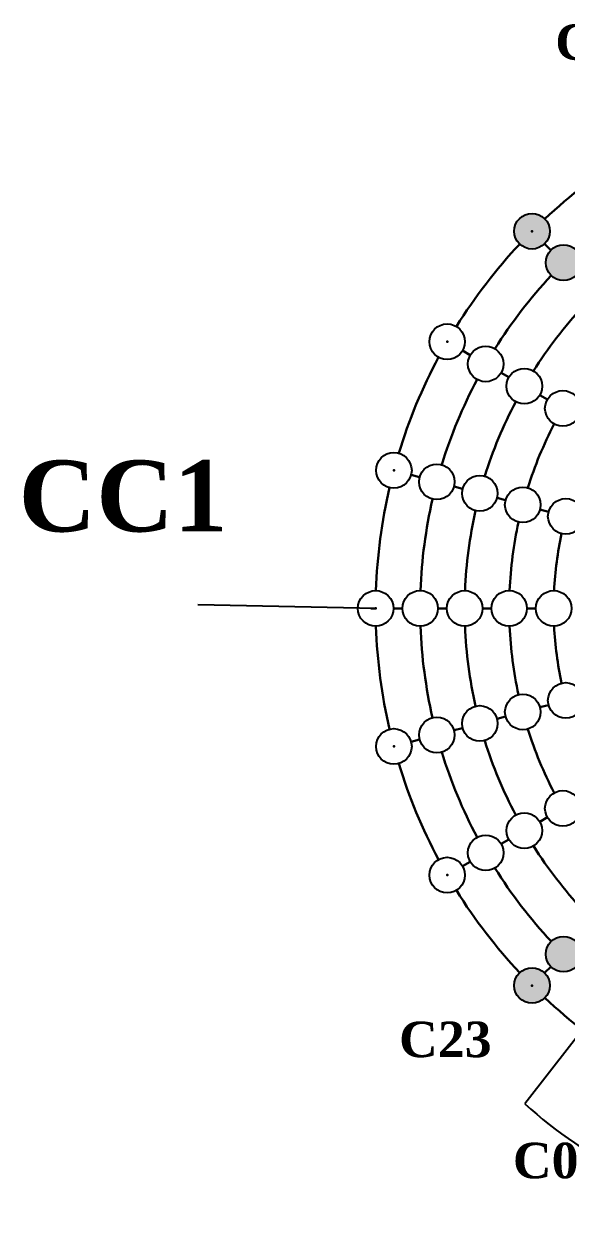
# Model space of a CAD drawing. Header units: inches. Extents: x 53 to 275, y 28 to 179.
# Drawn here: x 229.49 to 244.73, y 28.82 to 62.27 of the extents above; entities that cross this region are included whole.
import ezdxf

# ---------------------------------------------------------------- set-up
doc = ezdxf.new("R2010")
doc.units = ezdxf.units.IN
doc.header["$MEASUREMENT"] = 0

msp = doc.modelspace()

# ---------------------------------------------------------------- hatches: boundary and pattern name
h = msp.add_hatch(color=4)
h.set_gradient(color1=(242, 238, 13), color2=(243, 240, 32), one_color=1, tint=0.54)
h.paths.add_polyline_path([(244.269, 56.432, 1), (243.269, 56.432, 1)])
h.paths.add_polyline_path([(245.153, 55.548, 1), (244.153, 55.548, 1)])
h.paths.add_polyline_path([(246.037, 54.664, 1), (245.037, 54.664, 1)])
h.paths.add_polyline_path([(246.921, 53.78, 1), (245.921, 53.78, 1)])
h.paths.add_polyline_path([(247.805, 52.896, 1), (246.805, 52.896, 1)])
h.paths.add_polyline_path([(248.689, 52.012, 1), (247.689, 52.012, 1)])
h.paths.add_polyline_path([(249.573, 51.128, 1), (248.573, 51.128, 1)])
h.paths.add_polyline_path([(250.456, 50.245, 1), (249.456, 50.245, 1)])
h.paths.add_polyline_path([(251.751, 51.238, 1), (250.751, 51.238, 1)])
h.paths.add_polyline_path([(251.126, 52.32, 1), (250.126, 52.32, 1)])
h.paths.add_polyline_path([(250.501, 53.403, 1), (249.501, 53.403, 1)])
h.paths.add_polyline_path([(249.876, 54.485, 1), (248.876, 54.485, 1)])
h.paths.add_polyline_path([(249.463, 48.95, 1), (248.463, 48.95, 1)])
h.paths.add_polyline_path([(248.381, 49.575, 1), (247.381, 49.575, 1)])
h.paths.add_polyline_path([(247.298, 50.2, 1), (246.298, 50.2, 1)])
h.paths.add_polyline_path([(246.216, 50.825, 1), (245.216, 50.825, 1)])
h = msp.add_hatch(color=4)
h.set_gradient(color1=(242, 238, 13), color2=(243, 240, 32), one_color=1, tint=0.54)
h.paths.add_polyline_path([(244.269, 35.219, 1), (243.269, 35.219, 1)])
h.paths.add_polyline_path([(245.153, 36.102, 1), (244.153, 36.102, 1)])
h.paths.add_polyline_path([(246.037, 36.986, 1), (245.037, 36.986, 1)])
h.paths.add_polyline_path([(246.921, 37.87, 1), (245.921, 37.87, 1)])
h.paths.add_polyline_path([(247.805, 38.754, 1), (246.805, 38.754, 1)])
h.paths.add_polyline_path([(248.689, 39.638, 1), (247.689, 39.638, 1)])
h.paths.add_polyline_path([(249.573, 40.522, 1), (248.573, 40.522, 1)])
h.paths.add_polyline_path([(250.456, 41.406, 1), (249.456, 41.406, 1)])
h.paths.add_polyline_path([(249.463, 42.7, 1), (248.463, 42.7, 1)])
h.paths.add_polyline_path([(248.381, 42.075, 1), (247.381, 42.075, 1)])
h.paths.add_polyline_path([(247.298, 41.45, 1), (246.298, 41.45, 1)])
h.paths.add_polyline_path([(246.216, 40.825, 1), (245.216, 40.825, 1)])
h.paths.add_polyline_path([(251.751, 40.413, 1), (250.751, 40.413, 1)])
h.paths.add_polyline_path([(251.126, 39.33, 1), (250.126, 39.33, 1)])
h.paths.add_polyline_path([(250.501, 38.247, 1), (249.501, 38.247, 1)])
h.paths.add_polyline_path([(249.876, 37.165, 1), (248.876, 37.165, 1)])

# ---------------------------------------------------------------- linework, layer by layer
at = {"lineweight": 30}
for p, q in [((244.123, 56.078), (244.3, 55.901)), ((242.035, 52.95), (241.819, 53.075)), ((243.118, 52.325), (242.901, 52.45)), ((244.2, 51.7), (243.984, 51.825)), ((240.611, 49.513), (240.37, 49.578)), ((241.819, 49.19), (241.577, 49.255)), ((243.026, 48.866), (242.785, 48.931)), ((244.234, 48.543), (243.992, 48.607)), ((239.24, 45.825), (239.376, 45.825)), ((239.876, 45.825), (240.126, 45.825)), ((241.126, 45.825), (241.376, 45.825)), ((242.376, 45.825), (242.626, 45.825)), ((243.626, 45.825), (243.876, 45.825)), ((243.992, 43.043), (244.234, 43.108)), ((242.785, 42.719), (243.026, 42.784)), ((241.577, 42.396), (241.819, 42.461)), ((240.37, 42.072), (240.611, 42.137)), ((243.984, 39.825), (244.2, 39.95)), ((242.901, 39.2), (243.118, 39.325)), ((241.819, 38.575), (242.035, 38.7)), ((244.3, 35.749), (244.123, 35.572))]:
    msp.add_line(p, q, dxfattribs=at)
at = {"color": 4}
msp.add_line((239.376, 45.825), (234.382, 45.928), dxfattribs=at)
at = {"color": 1}
msp.add_line((254.376, 45.82), (243.571, 31.891), dxfattribs=at)
at = {"color": 4}
for centre in [(243.769, 56.432), (244.653, 55.548), (241.385, 53.325), (242.468, 52.7), (243.551, 52.075), (244.633, 51.45), (239.887, 49.707), (241.094, 49.384), (242.302, 49.06), (243.509, 48.737), (244.717, 48.413), (239.376, 45.825), (240.626, 45.825), (241.876, 45.825), (243.126, 45.825), (244.376, 45.825), (244.717, 43.237), (243.509, 42.913), (242.302, 42.59), (241.094, 42.266), (239.887, 41.943), (244.633, 40.2), (243.551, 39.575), (242.468, 38.95), (241.385, 38.325), (244.653, 36.102), (243.769, 35.219)]:
    msp.add_circle(centre, 0.5, dxfattribs=at)
at = {"lineweight": 30}
for radius, start, end in [(15, 121.9099, 133.0901), (15, 136.9099, 148.0901), (13.75, 137.0836, 147.9164), (12.5, 137.292, 147.708), (15, 151.9099, 163.0901), (13.75, 152.0836, 162.9164), (12.5, 152.292, 162.708), (11.25, 152.5467, 162.4533), (15, 166.9099, 178.0901), (13.75, 167.0836, 177.9164), (12.5, 167.292, 177.708), (11.25, 167.5467, 177.4533), (10, 167.8651, 177.1349), (15, 181.9099, 193.0901), (13.75, 182.0836, 192.9164), (12.5, 182.292, 192.708), (11.25, 182.5467, 192.4533), (10, 182.8651, 192.1349), (11.25, 197.5467, 207.4533), (12.5, 197.292, 207.708), (13.75, 197.0836, 207.9164), (15, 196.9099, 208.0901), (12.5, 212.292, 222.708), (13.75, 212.0836, 222.9164), (15, 211.9099, 223.0901), (15, 226.9099, 238.0901)]:
    msp.add_arc((254.376, 45.825), radius, start, end, dxfattribs=at)
at = {"color": 1}
msp.add_arc((251.967, 41.083), 12.45, 227.5894, 260.1793, dxfattribs=at)
at = {"lineweight": 30}
for p in [(243.769, 56.432), (241.385, 53.325), (239.887, 49.707), (239.376, 45.825), (239.887, 41.943), (241.385, 38.325), (243.769, 35.219)]:
    msp.add_point(p, dxfattribs=at)

# ---------------------------------------------------------------- texts
at = {"color": 1, "attachment_point": 1}
for s, insert, char_height, width in [('{\\fTimes New Roman|b1|i0|c0|p18;C16}', (244.421, 62.255), 1, 2.68846), ('{\\fTimes New Roman|b1|i0|c0|p18;CC1}', (229.341, 49.988), 2, 5.46482), ('{\\fTimes New Roman|b1|i0|c0|p18;C23}', (240.032, 34.205), 1, 3.08995), ('{\\fTimes New Roman|b1|i0|c0|p18;C0}', (243.23, 30.798), 1, 1.78792)]:
    msp.add_mtext(s, dxfattribs=dict(at, insert=insert, char_height=char_height, width=width))

doc.saveas('drawing.dxf')
